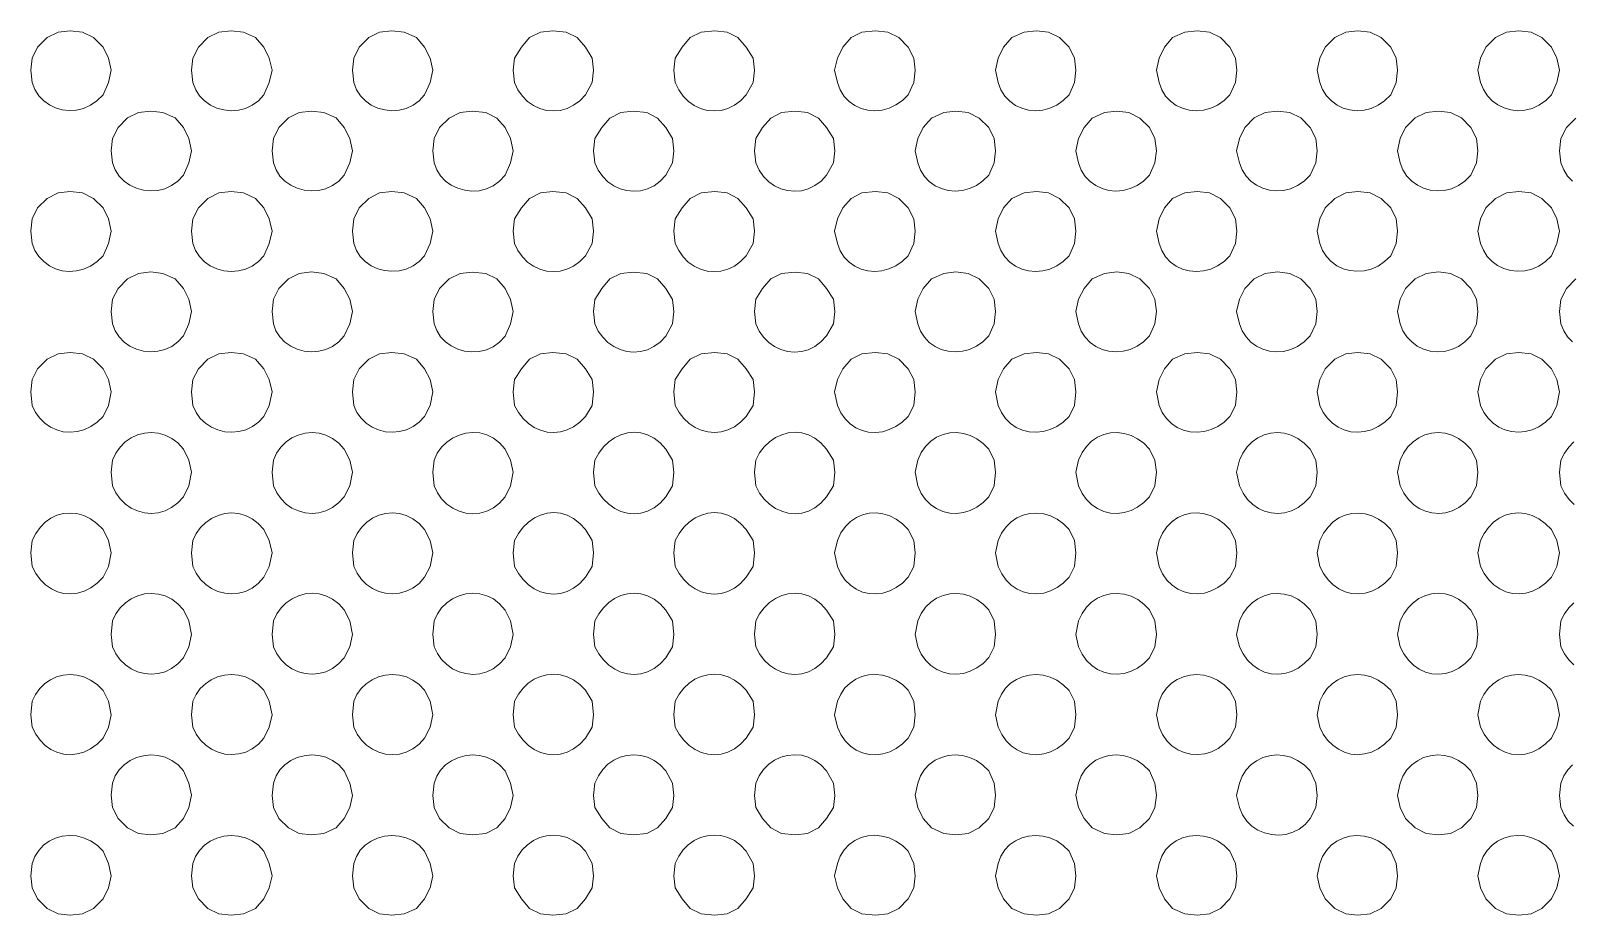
# Model space of a CAD drawing. Extents: x 0 to 248, y -13 to 228.
# Drawn here: x 44.47 to 73.58, y 57.91 to 74.62 of the extents above; entities that cross this region are included whole.
import ezdxf

# ---------------------------------------------------------------- set-up
doc = ezdxf.new("R2010")
doc.units = 0
doc.layers.add('GEOMETRY', color=7, linetype='Continuous')

msp = doc.modelspace()

# ---------------------------------------------------------------- linework, layer by layer
at = {"layer": 'GEOMETRY', "lineweight": 13}
for points in [[(45.986, 73.873), (45.934, 74.102), (45.832, 74.31), (45.651, 74.489), (45.445, 74.593), (45.213, 74.618), (44.981, 74.593), (44.775, 74.489), (44.595, 74.31), (44.492, 74.102), (44.466, 73.873), (44.492, 73.64), (44.545, 73.508), (44.619, 73.392), (44.71, 73.295), (44.817, 73.217), (44.934, 73.16), (45.061, 73.124), (45.193, 73.11), (45.328, 73.119), (45.462, 73.152), (45.593, 73.211), (45.717, 73.295), (45.832, 73.407), (45.934, 73.64), (45.986, 73.873)], [(49.025, 73.872), (48.972, 74.102), (48.87, 74.309), (48.715, 74.489), (48.484, 74.593), (48.252, 74.618), (48.019, 74.593), (47.814, 74.489), (47.633, 74.309), (47.531, 74.102), (47.504, 73.872), (47.531, 73.64), (47.582, 73.506), (47.656, 73.39), (47.751, 73.293), (47.861, 73.215), (47.985, 73.158), (48.116, 73.122), (48.253, 73.109), (48.39, 73.119), (48.524, 73.153), (48.651, 73.212), (48.768, 73.297), (48.87, 73.409), (48.972, 73.64), (49.025, 73.872)], [(52.063, 73.872), (52.011, 74.102), (51.909, 74.309), (51.754, 74.489), (51.522, 74.593), (51.291, 74.618), (51.058, 74.593), (50.852, 74.489), (50.672, 74.309), (50.57, 74.102), (50.543, 73.872), (50.57, 73.64), (50.621, 73.506), (50.695, 73.39), (50.79, 73.293), (50.901, 73.216), (51.024, 73.158), (51.156, 73.123), (51.292, 73.109), (51.429, 73.119), (51.563, 73.153), (51.691, 73.213), (51.807, 73.297), (51.909, 73.409), (52.011, 73.64), (52.063, 73.872)], [(55.101, 73.872), (55.076, 74.102), (54.948, 74.309), (54.792, 74.489), (54.586, 74.593), (54.33, 74.618), (54.097, 74.593), (53.891, 74.489), (53.738, 74.309), (53.609, 74.102), (53.582, 73.872), (53.609, 73.64), (53.674, 73.502), (53.757, 73.384), (53.856, 73.285), (53.966, 73.207), (54.086, 73.15), (54.212, 73.115), (54.342, 73.103), (54.473, 73.115), (54.602, 73.15), (54.726, 73.211), (54.842, 73.297), (54.948, 73.409), (55.076, 73.64), (55.101, 73.872)], [(58.141, 73.872), (58.116, 74.102), (57.987, 74.309), (57.831, 74.489), (57.625, 74.593), (57.393, 74.618), (57.136, 74.593), (56.93, 74.489), (56.776, 74.309), (56.647, 74.102), (56.621, 73.872), (56.647, 73.64), (56.713, 73.503), (56.796, 73.384), (56.894, 73.285), (57.005, 73.207), (57.125, 73.15), (57.251, 73.115), (57.382, 73.103), (57.513, 73.115), (57.642, 73.15), (57.766, 73.211), (57.882, 73.297), (57.987, 73.409), (58.116, 73.64), (58.141, 73.872)], [(61.179, 73.872), (61.155, 74.102), (61.05, 74.309), (60.87, 74.489), (60.664, 74.593), (60.432, 74.618), (60.175, 74.593), (59.969, 74.489), (59.815, 74.309), (59.711, 74.102), (59.659, 73.872), (59.711, 73.64), (59.766, 73.5), (59.841, 73.38), (59.934, 73.281), (60.041, 73.205), (60.16, 73.15), (60.288, 73.117), (60.42, 73.107), (60.554, 73.12), (60.688, 73.157), (60.817, 73.217), (60.939, 73.301), (61.05, 73.409), (61.155, 73.64), (61.179, 73.872)], [(64.218, 73.872), (64.193, 74.102), (64.089, 74.309), (63.908, 74.489), (63.703, 74.591), (63.471, 74.618), (63.239, 74.591), (63.007, 74.489), (62.853, 74.309), (62.75, 74.102), (62.699, 73.872), (62.75, 73.64), (62.802, 73.503), (62.875, 73.385), (62.967, 73.287), (63.074, 73.21), (63.194, 73.154), (63.322, 73.121), (63.456, 73.109), (63.591, 73.121), (63.726, 73.156), (63.856, 73.215), (63.978, 73.299), (64.089, 73.407), (64.193, 73.64), (64.218, 73.872)], [(67.258, 73.872), (67.233, 74.102), (67.129, 74.309), (66.949, 74.489), (66.743, 74.593), (66.511, 74.618), (66.279, 74.593), (66.047, 74.489), (65.893, 74.309), (65.79, 74.102), (65.739, 73.872), (65.79, 73.64), (65.841, 73.503), (65.914, 73.385), (66.006, 73.287), (66.114, 73.21), (66.233, 73.154), (66.362, 73.121), (66.495, 73.109), (66.631, 73.121), (66.766, 73.156), (66.896, 73.215), (67.018, 73.299), (67.129, 73.407), (67.233, 73.64), (67.258, 73.872)], [(70.297, 73.872), (70.272, 74.102), (70.168, 74.309), (69.987, 74.489), (69.782, 74.593), (69.55, 74.618), (69.318, 74.593), (69.112, 74.489), (68.932, 74.309), (68.829, 74.102), (68.777, 73.872), (68.829, 73.64), (68.882, 73.507), (68.956, 73.392), (69.048, 73.294), (69.155, 73.216), (69.273, 73.159), (69.399, 73.123), (69.532, 73.109), (69.666, 73.119), (69.8, 73.152), (69.93, 73.211), (70.054, 73.297), (70.168, 73.409), (70.272, 73.64), (70.297, 73.872)], [(73.361, 73.872), (73.308, 74.102), (73.206, 74.309), (73.026, 74.489), (72.821, 74.593), (72.589, 74.618), (72.357, 74.593), (72.151, 74.489), (71.969, 74.309), (71.868, 74.102), (71.816, 73.872), (71.868, 73.64), (71.921, 73.508), (71.995, 73.392), (72.086, 73.295), (72.193, 73.218), (72.311, 73.16), (72.438, 73.124), (72.57, 73.109), (72.705, 73.119), (72.839, 73.152), (72.969, 73.211), (73.092, 73.297), (73.206, 73.409), (73.308, 73.64), (73.361, 73.872)], [(47.505, 72.353), (47.454, 72.584), (47.351, 72.79), (47.196, 72.972), (46.964, 73.074), (46.734, 73.099), (46.501, 73.074), (46.295, 72.972), (46.115, 72.79), (46.012, 72.584), (45.986, 72.353), (46.012, 72.121), (46.062, 71.988), (46.136, 71.873), (46.23, 71.776), (46.34, 71.699), (46.462, 71.642), (46.593, 71.606), (46.729, 71.592), (46.865, 71.601), (47, 71.635), (47.128, 71.693), (47.246, 71.778), (47.351, 71.89), (47.454, 72.121), (47.505, 72.353)], [(50.544, 72.353), (50.493, 72.584), (50.39, 72.79), (50.235, 72.972), (50.003, 73.074), (49.773, 73.099), (49.539, 73.074), (49.334, 72.972), (49.153, 72.79), (49.051, 72.584), (49.025, 72.353), (49.051, 72.121), (49.101, 71.989), (49.174, 71.874), (49.268, 71.777), (49.378, 71.699), (49.5, 71.642), (49.631, 71.606), (49.767, 71.592), (49.904, 71.601), (50.038, 71.634), (50.167, 71.693), (50.285, 71.778), (50.39, 71.89), (50.493, 72.121), (50.544, 72.353)], [(53.583, 72.351), (53.531, 72.582), (53.429, 72.789), (53.274, 72.97), (53.068, 73.074), (52.81, 73.099), (52.578, 73.074), (52.372, 72.97), (52.192, 72.789), (52.089, 72.582), (52.063, 72.351), (52.089, 72.121), (52.137, 71.991), (52.209, 71.876), (52.302, 71.78), (52.412, 71.701), (52.535, 71.642), (52.667, 71.605), (52.804, 71.589), (52.942, 71.597), (53.077, 71.629), (53.206, 71.688), (53.325, 71.774), (53.429, 71.888), (53.531, 72.121), (53.583, 72.351)], [(56.622, 72.351), (56.596, 72.582), (56.468, 72.789), (56.313, 72.97), (56.107, 73.074), (55.849, 73.099), (55.618, 73.074), (55.412, 72.97), (55.257, 72.789), (55.128, 72.582), (55.101, 72.351), (55.128, 72.121), (55.192, 71.984), (55.275, 71.865), (55.372, 71.767), (55.483, 71.689), (55.603, 71.633), (55.729, 71.598), (55.86, 71.586), (55.991, 71.597), (56.12, 71.632), (56.245, 71.691), (56.362, 71.777), (56.468, 71.888), (56.596, 72.121), (56.622, 72.351)], [(59.66, 72.353), (59.635, 72.582), (59.506, 72.79), (59.351, 72.969), (59.144, 73.074), (58.913, 73.099), (58.656, 73.074), (58.451, 72.969), (58.295, 72.79), (58.167, 72.582), (58.141, 72.353), (58.167, 72.121), (58.231, 71.984), (58.314, 71.865), (58.412, 71.767), (58.523, 71.689), (58.643, 71.632), (58.77, 71.598), (58.9, 71.586), (59.032, 71.597), (59.161, 71.632), (59.285, 71.692), (59.401, 71.778), (59.506, 71.89), (59.635, 72.121), (59.66, 72.353)], [(62.7, 72.353), (62.674, 72.582), (62.571, 72.79), (62.39, 72.97), (62.183, 73.074), (61.952, 73.099), (61.721, 73.074), (61.489, 72.97), (61.334, 72.79), (61.231, 72.582), (61.179, 72.353), (61.231, 72.121), (61.282, 71.983), (61.356, 71.866), (61.448, 71.768), (61.556, 71.691), (61.676, 71.636), (61.805, 71.602), (61.938, 71.591), (62.074, 71.603), (62.209, 71.638), (62.339, 71.697), (62.461, 71.781), (62.571, 71.89), (62.674, 72.121), (62.7, 72.353)], [(65.739, 72.353), (65.712, 72.582), (65.61, 72.79), (65.429, 72.97), (65.222, 73.074), (64.992, 73.099), (64.76, 73.074), (64.528, 72.97), (64.373, 72.79), (64.269, 72.582), (64.218, 72.353), (64.269, 72.121), (64.321, 71.984), (64.394, 71.867), (64.486, 71.769), (64.594, 71.692), (64.713, 71.636), (64.841, 71.603), (64.974, 71.591), (65.11, 71.602), (65.244, 71.637), (65.375, 71.696), (65.498, 71.78), (65.61, 71.89), (65.712, 72.121), (65.739, 72.353)], [(68.777, 72.353), (68.751, 72.582), (68.648, 72.79), (68.467, 72.972), (68.261, 73.074), (68.03, 73.099), (67.798, 73.074), (67.591, 72.972), (67.412, 72.79), (67.308, 72.582), (67.257, 72.353), (67.308, 72.121), (67.361, 71.989), (67.435, 71.874), (67.527, 71.777), (67.633, 71.7), (67.75, 71.642), (67.877, 71.606), (68.009, 71.592), (68.143, 71.601), (68.277, 71.634), (68.408, 71.693), (68.533, 71.778), (68.648, 71.89), (68.751, 72.121), (68.777, 72.353)], [(71.816, 72.353), (71.79, 72.584), (71.686, 72.79), (71.506, 72.972), (71.3, 73.074), (71.069, 73.099), (70.837, 73.074), (70.63, 72.972), (70.451, 72.79), (70.347, 72.584), (70.296, 72.353), (70.347, 72.121), (70.4, 71.989), (70.474, 71.874), (70.566, 71.777), (70.672, 71.7), (70.789, 71.642), (70.916, 71.606), (71.048, 71.592), (71.182, 71.601), (71.316, 71.634), (71.447, 71.693), (71.571, 71.778), (71.686, 71.89), (71.79, 72.121), (71.816, 72.353)], [(45.986, 70.833), (45.934, 71.063), (45.832, 71.27), (45.651, 71.45), (45.445, 71.554), (45.213, 71.58), (44.981, 71.554), (44.775, 71.45), (44.595, 71.27), (44.492, 71.063), (44.466, 70.833), (44.492, 70.601), (44.545, 70.469), (44.619, 70.353), (44.71, 70.256), (44.817, 70.178), (44.935, 70.121), (45.061, 70.085), (45.194, 70.071), (45.329, 70.08), (45.463, 70.113), (45.594, 70.172), (45.718, 70.256), (45.832, 70.368), (45.934, 70.601), (45.986, 70.833)], [(49.025, 70.833), (48.972, 71.065), (48.87, 71.27), (48.715, 71.45), (48.484, 71.554), (48.252, 71.579), (48.019, 71.554), (47.814, 71.45), (47.633, 71.27), (47.531, 71.065), (47.504, 70.833), (47.531, 70.601), (47.581, 70.468), (47.654, 70.352), (47.749, 70.255), (47.859, 70.178), (47.983, 70.121), (48.115, 70.085), (48.252, 70.072), (48.389, 70.081), (48.524, 70.115), (48.651, 70.173), (48.768, 70.257), (48.87, 70.368), (48.972, 70.601), (49.025, 70.833)], [(52.063, 70.833), (52.011, 71.065), (51.909, 71.27), (51.754, 71.45), (51.522, 71.554), (51.291, 71.579), (51.058, 71.554), (50.852, 71.45), (50.672, 71.27), (50.57, 71.065), (50.543, 70.833), (50.57, 70.601), (50.619, 70.468), (50.693, 70.352), (50.787, 70.256), (50.898, 70.178), (51.022, 70.122), (51.154, 70.086), (51.291, 70.073), (51.429, 70.082), (51.563, 70.116), (51.691, 70.174), (51.808, 70.258), (51.909, 70.368), (52.011, 70.601), (52.063, 70.833)], [(55.101, 70.833), (55.076, 71.065), (54.948, 71.27), (54.792, 71.45), (54.586, 71.554), (54.33, 71.579), (54.097, 71.554), (53.891, 71.45), (53.738, 71.27), (53.609, 71.065), (53.582, 70.833), (53.609, 70.601), (53.674, 70.464), (53.756, 70.346), (53.854, 70.248), (53.964, 70.17), (54.084, 70.114), (54.21, 70.079), (54.34, 70.067), (54.471, 70.078), (54.6, 70.113), (54.724, 70.172), (54.841, 70.257), (54.948, 70.368), (55.076, 70.601), (55.101, 70.833)], [(58.141, 70.833), (58.116, 71.065), (57.987, 71.27), (57.831, 71.45), (57.625, 71.554), (57.393, 71.579), (57.136, 71.554), (56.93, 71.45), (56.776, 71.27), (56.647, 71.065), (56.621, 70.833), (56.647, 70.601), (56.712, 70.465), (56.794, 70.347), (56.892, 70.249), (57.002, 70.171), (57.122, 70.114), (57.248, 70.079), (57.378, 70.067), (57.51, 70.078), (57.639, 70.113), (57.764, 70.172), (57.881, 70.257), (57.987, 70.368), (58.116, 70.601), (58.141, 70.833)], [(61.179, 70.833), (61.155, 71.065), (61.05, 71.27), (60.87, 71.45), (60.664, 71.554), (60.432, 71.579), (60.175, 71.554), (59.969, 71.45), (59.815, 71.27), (59.711, 71.065), (59.659, 70.833), (59.711, 70.601), (59.765, 70.462), (59.84, 70.343), (59.932, 70.245), (60.039, 70.168), (60.157, 70.113), (60.284, 70.08), (60.416, 70.07), (60.551, 70.082), (60.685, 70.118), (60.814, 70.177), (60.937, 70.261), (61.05, 70.368), (61.155, 70.601), (61.179, 70.833)], [(64.218, 70.833), (64.193, 71.063), (64.089, 71.27), (63.908, 71.45), (63.703, 71.554), (63.471, 71.579), (63.239, 71.554), (63.007, 71.45), (62.853, 71.27), (62.75, 71.063), (62.699, 70.833), (62.75, 70.601), (62.802, 70.464), (62.875, 70.346), (62.967, 70.248), (63.074, 70.171), (63.194, 70.115), (63.322, 70.082), (63.456, 70.07), (63.591, 70.082), (63.726, 70.117), (63.856, 70.176), (63.978, 70.26), (64.089, 70.368), (64.193, 70.601), (64.218, 70.833)], [(67.258, 70.833), (67.233, 71.065), (67.129, 71.27), (66.949, 71.45), (66.743, 71.554), (66.511, 71.579), (66.279, 71.554), (66.047, 71.45), (65.893, 71.27), (65.79, 71.065), (65.739, 70.833), (65.79, 70.601), (65.841, 70.464), (65.914, 70.346), (66.006, 70.248), (66.114, 70.171), (66.233, 70.115), (66.362, 70.082), (66.495, 70.07), (66.631, 70.082), (66.766, 70.117), (66.896, 70.176), (67.018, 70.26), (67.129, 70.368), (67.233, 70.601), (67.258, 70.833)], [(70.297, 70.833), (70.272, 71.065), (70.168, 71.27), (69.987, 71.45), (69.782, 71.554), (69.55, 71.579), (69.318, 71.554), (69.112, 71.45), (68.932, 71.27), (68.829, 71.065), (68.777, 70.833), (68.829, 70.601), (68.881, 70.469), (68.954, 70.354), (69.046, 70.257), (69.152, 70.18), (69.271, 70.123), (69.398, 70.087), (69.53, 70.073), (69.665, 70.082), (69.8, 70.115), (69.93, 70.173), (70.054, 70.257), (70.168, 70.368), (70.272, 70.601), (70.297, 70.833)], [(73.361, 70.833), (73.308, 71.065), (73.206, 71.27), (73.026, 71.45), (72.821, 71.554), (72.589, 71.579), (72.357, 71.554), (72.151, 71.45), (71.969, 71.27), (71.868, 71.065), (71.816, 70.833), (71.868, 70.601), (71.92, 70.47), (71.993, 70.356), (72.084, 70.26), (72.19, 70.182), (72.308, 70.125), (72.434, 70.088), (72.567, 70.073), (72.702, 70.082), (72.836, 70.115), (72.967, 70.173), (73.091, 70.257), (73.206, 70.368), (73.308, 70.601), (73.361, 70.833)], [(47.505, 69.314), (47.454, 69.546), (47.351, 69.751), (47.196, 69.931), (46.964, 70.035), (46.734, 70.062), (46.501, 70.035), (46.295, 69.931), (46.115, 69.751), (46.012, 69.546), (45.986, 69.314), (46.012, 69.083), (46.062, 68.949), (46.136, 68.834), (46.23, 68.737), (46.34, 68.659), (46.463, 68.602), (46.594, 68.566), (46.731, 68.552), (46.868, 68.562), (47.002, 68.595), (47.13, 68.654), (47.247, 68.739), (47.351, 68.851), (47.454, 69.083), (47.505, 69.314)], [(50.544, 69.314), (50.493, 69.545), (50.39, 69.751), (50.235, 69.931), (50.003, 70.035), (49.773, 70.062), (49.539, 70.035), (49.334, 69.931), (49.153, 69.751), (49.051, 69.545), (49.025, 69.314), (49.051, 69.083), (49.1, 68.949), (49.173, 68.834), (49.268, 68.737), (49.378, 68.659), (49.501, 68.602), (49.633, 68.567), (49.77, 68.553), (49.908, 68.563), (50.043, 68.596), (50.17, 68.655), (50.287, 68.739), (50.39, 68.851), (50.493, 69.083), (50.544, 69.314)], [(53.583, 69.314), (53.531, 69.543), (53.429, 69.751), (53.274, 69.931), (53.068, 70.035), (52.81, 70.06), (52.578, 70.035), (52.372, 69.931), (52.192, 69.751), (52.089, 69.543), (52.063, 69.314), (52.089, 69.082), (52.137, 68.952), (52.209, 68.838), (52.302, 68.741), (52.412, 68.662), (52.535, 68.604), (52.666, 68.566), (52.803, 68.55), (52.941, 68.558), (53.077, 68.59), (53.206, 68.649), (53.324, 68.735), (53.429, 68.849), (53.531, 69.082), (53.583, 69.314)], [(56.622, 69.314), (56.596, 69.543), (56.468, 69.751), (56.313, 69.931), (56.107, 70.035), (55.849, 70.06), (55.618, 70.035), (55.412, 69.931), (55.257, 69.751), (55.128, 69.543), (55.101, 69.314), (55.128, 69.082), (55.192, 68.944), (55.275, 68.826), (55.373, 68.728), (55.483, 68.65), (55.602, 68.593), (55.729, 68.558), (55.859, 68.546), (55.99, 68.557), (56.119, 68.592), (56.244, 68.652), (56.361, 68.737), (56.468, 68.849), (56.596, 69.082), (56.622, 69.314)], [(59.66, 69.314), (59.635, 69.545), (59.506, 69.751), (59.351, 69.931), (59.144, 70.035), (58.913, 70.06), (58.656, 70.035), (58.451, 69.931), (58.295, 69.751), (58.167, 69.545), (58.141, 69.314), (58.167, 69.082), (58.231, 68.944), (58.314, 68.826), (58.412, 68.728), (58.523, 68.65), (58.643, 68.593), (58.77, 68.558), (58.9, 68.546), (59.031, 68.557), (59.16, 68.592), (59.284, 68.652), (59.4, 68.738), (59.506, 68.851), (59.635, 69.082), (59.66, 69.314)], [(62.7, 69.314), (62.674, 69.546), (62.571, 69.751), (62.39, 69.931), (62.183, 70.035), (61.952, 70.062), (61.721, 70.035), (61.489, 69.931), (61.334, 69.751), (61.231, 69.546), (61.179, 69.314), (61.231, 69.082), (61.282, 68.944), (61.356, 68.827), (61.448, 68.729), (61.556, 68.652), (61.675, 68.596), (61.804, 68.563), (61.938, 68.551), (62.073, 68.563), (62.208, 68.598), (62.338, 68.658), (62.46, 68.741), (62.571, 68.851), (62.674, 69.082), (62.7, 69.314)], [(65.739, 69.314), (65.712, 69.546), (65.61, 69.751), (65.429, 69.931), (65.222, 70.035), (64.992, 70.062), (64.76, 70.035), (64.528, 69.931), (64.373, 69.751), (64.269, 69.546), (64.218, 69.314), (64.269, 69.082), (64.321, 68.944), (64.394, 68.827), (64.487, 68.729), (64.594, 68.652), (64.714, 68.596), (64.843, 68.563), (64.977, 68.551), (65.112, 68.563), (65.247, 68.598), (65.377, 68.658), (65.499, 68.741), (65.61, 68.851), (65.712, 69.082), (65.739, 69.314)], [(68.777, 69.314), (68.751, 69.545), (68.648, 69.751), (68.467, 69.931), (68.261, 70.035), (68.03, 70.062), (67.798, 70.035), (67.591, 69.931), (67.412, 69.751), (67.308, 69.545), (67.257, 69.314), (67.308, 69.082), (67.361, 68.949), (67.435, 68.834), (67.527, 68.737), (67.633, 68.66), (67.751, 68.602), (67.878, 68.566), (68.01, 68.552), (68.145, 68.561), (68.279, 68.595), (68.41, 68.653), (68.534, 68.738), (68.648, 68.851), (68.751, 69.082), (68.777, 69.314)], [(71.816, 69.314), (71.79, 69.545), (71.686, 69.751), (71.506, 69.931), (71.3, 70.035), (71.069, 70.062), (70.837, 70.035), (70.63, 69.931), (70.451, 69.751), (70.347, 69.545), (70.296, 69.314), (70.347, 69.083), (70.4, 68.95), (70.473, 68.835), (70.565, 68.738), (70.671, 68.66), (70.789, 68.603), (70.916, 68.566), (71.049, 68.552), (71.183, 68.561), (71.318, 68.595), (71.448, 68.653), (71.572, 68.738), (71.686, 68.851), (71.79, 69.083), (71.816, 69.314)], [(45.986, 67.794), (45.934, 68.026), (45.832, 68.231), (45.651, 68.411), (45.445, 68.515), (45.213, 68.54), (44.981, 68.515), (44.775, 68.411), (44.595, 68.231), (44.492, 68.026), (44.466, 67.794), (44.492, 67.536), (44.554, 67.407), (44.634, 67.296), (44.729, 67.203), (44.837, 67.129), (44.955, 67.075), (45.079, 67.043), (45.209, 67.032), (45.34, 67.044), (45.471, 67.079), (45.598, 67.138), (45.719, 67.222), (45.832, 67.332), (45.934, 67.536), (45.986, 67.794)], [(49.025, 67.794), (48.972, 68.026), (48.87, 68.231), (48.715, 68.411), (48.484, 68.515), (48.252, 68.539), (48.019, 68.515), (47.814, 68.411), (47.633, 68.231), (47.531, 68.026), (47.504, 67.794), (47.531, 67.536), (47.59, 67.407), (47.67, 67.295), (47.768, 67.202), (47.88, 67.129), (48.002, 67.075), (48.132, 67.043), (48.266, 67.032), (48.4, 67.044), (48.531, 67.079), (48.655, 67.138), (48.769, 67.223), (48.87, 67.332), (48.972, 67.536), (49.025, 67.794)], [(52.063, 67.794), (52.011, 68.026), (51.909, 68.231), (51.754, 68.413), (51.522, 68.515), (51.291, 68.539), (51.058, 68.515), (50.852, 68.413), (50.672, 68.231), (50.57, 68.026), (50.543, 67.794), (50.57, 67.536), (50.63, 67.407), (50.71, 67.296), (50.807, 67.203), (50.918, 67.13), (51.04, 67.076), (51.169, 67.043), (51.302, 67.032), (51.435, 67.044), (51.566, 67.079), (51.691, 67.138), (51.806, 67.222), (51.909, 67.332), (52.011, 67.536), (52.063, 67.794)], [(55.101, 67.794), (55.076, 68.026), (54.948, 68.231), (54.792, 68.413), (54.586, 68.515), (54.33, 68.539), (54.097, 68.515), (53.891, 68.413), (53.738, 68.231), (53.609, 68.026), (53.582, 67.794), (53.609, 67.536), (53.683, 67.404), (53.771, 67.291), (53.871, 67.197), (53.981, 67.122), (54.1, 67.069), (54.223, 67.036), (54.35, 67.026), (54.477, 67.039), (54.603, 67.075), (54.725, 67.135), (54.841, 67.221), (54.948, 67.332), (55.076, 67.536), (55.101, 67.794)], [(58.141, 67.794), (58.116, 68.026), (57.987, 68.231), (57.831, 68.413), (57.625, 68.515), (57.393, 68.539), (57.136, 68.515), (56.93, 68.413), (56.776, 68.231), (56.647, 68.026), (56.621, 67.794), (56.647, 67.536), (56.721, 67.404), (56.809, 67.291), (56.91, 67.197), (57.021, 67.123), (57.139, 67.069), (57.263, 67.037), (57.39, 67.026), (57.517, 67.039), (57.643, 67.075), (57.765, 67.136), (57.88, 67.221), (57.987, 67.332), (58.116, 67.536), (58.141, 67.794)], [(61.179, 67.794), (61.155, 68.026), (61.05, 68.231), (60.87, 68.413), (60.664, 68.515), (60.432, 68.542), (60.175, 68.515), (59.969, 68.413), (59.815, 68.231), (59.711, 68.026), (59.659, 67.794), (59.711, 67.536), (59.775, 67.4), (59.855, 67.285), (59.951, 67.191), (60.059, 67.118), (60.176, 67.066), (60.301, 67.036), (60.43, 67.029), (60.561, 67.043), (60.691, 67.081), (60.818, 67.141), (60.938, 67.225), (61.05, 67.332), (61.155, 67.536), (61.179, 67.794)], [(64.218, 67.794), (64.193, 68.026), (64.089, 68.231), (63.908, 68.411), (63.703, 68.515), (63.471, 68.539), (63.239, 68.515), (63.007, 68.411), (62.853, 68.231), (62.75, 68.026), (62.699, 67.794), (62.75, 67.536), (62.81, 67.404), (62.888, 67.29), (62.983, 67.197), (63.092, 67.124), (63.211, 67.072), (63.337, 67.041), (63.468, 67.032), (63.601, 67.045), (63.732, 67.081), (63.86, 67.14), (63.98, 67.223), (64.089, 67.329), (64.193, 67.536), (64.218, 67.794)], [(67.258, 67.794), (67.233, 68.026), (67.129, 68.231), (66.949, 68.411), (66.743, 68.515), (66.511, 68.539), (66.279, 68.515), (66.047, 68.411), (65.893, 68.231), (65.79, 68.026), (65.739, 67.794), (65.79, 67.536), (65.849, 67.403), (65.929, 67.29), (66.024, 67.196), (66.133, 67.123), (66.252, 67.071), (66.379, 67.041), (66.51, 67.032), (66.642, 67.046), (66.774, 67.082), (66.9, 67.142), (67.02, 67.225), (67.129, 67.332), (67.233, 67.536), (67.258, 67.794)], [(70.297, 67.794), (70.272, 68.026), (70.168, 68.231), (69.987, 68.413), (69.782, 68.515), (69.55, 68.539), (69.318, 68.515), (69.112, 68.413), (68.932, 68.231), (68.829, 68.026), (68.777, 67.794), (68.829, 67.536), (68.891, 67.407), (68.971, 67.296), (69.066, 67.203), (69.174, 67.129), (69.291, 67.076), (69.416, 67.043), (69.545, 67.032), (69.676, 67.044), (69.807, 67.079), (69.934, 67.138), (70.055, 67.222), (70.168, 67.332), (70.272, 67.536), (70.297, 67.794)], [(73.361, 67.794), (73.308, 68.026), (73.206, 68.231), (73.026, 68.413), (72.821, 68.515), (72.589, 68.539), (72.357, 68.515), (72.151, 68.413), (71.969, 68.231), (71.868, 68.026), (71.816, 67.794), (71.868, 67.536), (71.93, 67.408), (72.01, 67.297), (72.104, 67.205), (72.212, 67.131), (72.328, 67.077), (72.453, 67.044), (72.581, 67.032), (72.712, 67.044), (72.843, 67.078), (72.97, 67.137), (73.092, 67.222), (73.206, 67.332), (73.308, 67.536), (73.361, 67.794)], [(47.505, 66.275), (47.454, 66.507), (47.351, 66.714), (47.246, 66.829), (47.131, 66.917), (47.006, 66.978), (46.876, 67.014), (46.743, 67.026), (46.612, 67.015), (46.484, 66.981), (46.363, 66.925), (46.252, 66.849), (46.155, 66.753), (46.073, 66.639), (46.012, 66.507), (45.986, 66.275), (46.012, 66.017), (46.075, 65.885), (46.157, 65.771), (46.254, 65.675), (46.365, 65.599), (46.485, 65.544), (46.612, 65.51), (46.742, 65.498), (46.874, 65.51), (47.004, 65.546), (47.128, 65.608), (47.245, 65.696), (47.351, 65.812), (47.454, 66.017), (47.505, 66.275)], [(50.544, 66.275), (50.493, 66.507), (50.39, 66.713), (50.285, 66.828), (50.169, 66.916), (50.045, 66.978), (49.914, 67.014), (49.782, 67.026), (49.65, 67.014), (49.522, 66.98), (49.401, 66.925), (49.29, 66.849), (49.193, 66.753), (49.112, 66.639), (49.051, 66.507), (49.025, 66.275), (49.051, 66.017), (49.113, 65.885), (49.195, 65.771), (49.292, 65.676), (49.402, 65.6), (49.523, 65.544), (49.65, 65.51), (49.781, 65.498), (49.912, 65.51), (50.042, 65.546), (50.167, 65.607), (50.284, 65.696), (50.39, 65.812), (50.493, 66.017), (50.544, 66.275)], [(53.583, 66.275), (53.531, 66.504), (53.429, 66.712), (53.324, 66.831), (53.208, 66.92), (53.083, 66.982), (52.952, 67.018), (52.819, 67.028), (52.687, 67.015), (52.559, 66.979), (52.438, 66.921), (52.327, 66.844), (52.23, 66.748), (52.149, 66.634), (52.089, 66.504), (52.063, 66.275), (52.089, 66.017), (52.15, 65.886), (52.231, 65.773), (52.329, 65.676), (52.44, 65.599), (52.561, 65.542), (52.689, 65.506), (52.821, 65.493), (52.954, 65.504), (53.084, 65.54), (53.208, 65.602), (53.324, 65.692), (53.429, 65.812), (53.531, 66.017), (53.583, 66.275)], [(56.622, 66.275), (56.596, 66.504), (56.468, 66.712), (56.361, 66.829), (56.246, 66.919), (56.124, 66.982), (55.998, 67.019), (55.87, 67.031), (55.743, 67.019), (55.619, 66.985), (55.501, 66.929), (55.39, 66.851), (55.289, 66.754), (55.201, 66.638), (55.128, 66.504), (55.101, 66.275), (55.128, 66.017), (55.202, 65.883), (55.29, 65.767), (55.391, 65.67), (55.502, 65.593), (55.62, 65.537), (55.744, 65.503), (55.87, 65.491), (55.998, 65.504), (56.123, 65.541), (56.245, 65.604), (56.361, 65.694), (56.468, 65.812), (56.596, 66.017), (56.622, 66.275)], [(59.66, 66.275), (59.635, 66.506), (59.506, 66.712), (59.4, 66.829), (59.285, 66.918), (59.163, 66.981), (59.038, 67.019), (58.91, 67.031), (58.783, 67.02), (58.659, 66.986), (58.54, 66.93), (58.429, 66.853), (58.329, 66.756), (58.24, 66.64), (58.167, 66.506), (58.141, 66.275), (58.167, 66.017), (58.24, 65.883), (58.328, 65.767), (58.428, 65.671), (58.539, 65.594), (58.658, 65.538), (58.783, 65.504), (58.91, 65.493), (59.038, 65.505), (59.164, 65.543), (59.285, 65.605), (59.4, 65.695), (59.506, 65.812), (59.635, 66.017), (59.66, 66.275)], [(62.7, 66.275), (62.674, 66.507), (62.571, 66.712), (62.464, 66.822), (62.347, 66.908), (62.222, 66.971), (62.093, 67.01), (61.962, 67.025), (61.833, 67.018), (61.707, 66.988), (61.587, 66.936), (61.477, 66.861), (61.379, 66.765), (61.296, 66.647), (61.231, 66.507), (61.179, 66.275), (61.231, 66.017), (61.296, 65.877), (61.378, 65.759), (61.476, 65.662), (61.587, 65.588), (61.706, 65.535), (61.833, 65.505), (61.963, 65.498), (62.094, 65.514), (62.223, 65.553), (62.348, 65.616), (62.464, 65.702), (62.571, 65.812), (62.674, 66.017), (62.7, 66.275)], [(65.739, 66.275), (65.712, 66.507), (65.61, 66.714), (65.502, 66.823), (65.385, 66.909), (65.26, 66.971), (65.131, 67.01), (65, 67.025), (64.87, 67.018), (64.745, 66.988), (64.625, 66.936), (64.515, 66.862), (64.417, 66.765), (64.334, 66.647), (64.269, 66.507), (64.218, 66.275), (64.269, 66.017), (64.335, 65.877), (64.419, 65.759), (64.517, 65.662), (64.627, 65.588), (64.746, 65.535), (64.871, 65.505), (65, 65.498), (65.131, 65.514), (65.26, 65.553), (65.384, 65.616), (65.502, 65.702), (65.61, 65.812), (65.712, 66.017), (65.739, 66.275)], [(68.777, 66.275), (68.751, 66.507), (68.648, 66.714), (68.534, 66.828), (68.412, 66.916), (68.285, 66.978), (68.156, 67.014), (68.026, 67.026), (67.898, 67.014), (67.775, 66.981), (67.658, 66.925), (67.551, 66.849), (67.455, 66.754), (67.373, 66.639), (67.308, 66.507), (67.257, 66.275), (67.308, 66.017), (67.378, 65.88), (67.463, 65.764), (67.561, 65.668), (67.67, 65.592), (67.786, 65.539), (67.909, 65.507), (68.036, 65.498), (68.164, 65.512), (68.292, 65.55), (68.417, 65.612), (68.536, 65.699), (68.648, 65.812), (68.751, 66.017), (68.777, 66.275)], [(71.816, 66.275), (71.79, 66.507), (71.686, 66.713), (71.572, 66.828), (71.451, 66.915), (71.324, 66.977), (71.195, 67.014), (71.065, 67.026), (70.937, 67.014), (70.814, 66.981), (70.697, 66.925), (70.59, 66.849), (70.494, 66.754), (70.413, 66.639), (70.347, 66.507), (70.296, 66.275), (70.347, 66.017), (70.417, 65.88), (70.502, 65.764), (70.6, 65.668), (70.709, 65.592), (70.825, 65.539), (70.948, 65.507), (71.075, 65.498), (71.203, 65.512), (71.331, 65.55), (71.455, 65.612), (71.574, 65.699), (71.686, 65.812), (71.79, 66.017), (71.816, 66.275)], [(45.986, 64.755), (45.934, 64.987), (45.832, 65.192), (45.716, 65.307), (45.594, 65.395), (45.467, 65.457), (45.338, 65.494), (45.209, 65.506), (45.082, 65.495), (44.96, 65.462), (44.844, 65.406), (44.737, 65.33), (44.642, 65.235), (44.559, 65.12), (44.492, 64.987), (44.466, 64.755), (44.492, 64.498), (44.562, 64.361), (44.647, 64.244), (44.745, 64.147), (44.854, 64.072), (44.971, 64.018), (45.093, 63.986), (45.22, 63.978), (45.348, 63.992), (45.476, 64.03), (45.6, 64.092), (45.72, 64.18), (45.832, 64.292), (45.934, 64.498), (45.986, 64.755)], [(49.025, 64.755), (48.972, 64.987), (48.87, 65.192), (48.764, 65.308), (48.647, 65.397), (48.523, 65.459), (48.393, 65.495), (48.262, 65.507), (48.131, 65.495), (48.004, 65.461), (47.884, 65.405), (47.774, 65.329), (47.676, 65.233), (47.594, 65.119), (47.531, 64.987), (47.504, 64.755), (47.531, 64.497), (47.594, 64.366), (47.676, 64.252), (47.773, 64.156), (47.883, 64.08), (48.003, 64.024), (48.13, 63.989), (48.261, 63.977), (48.393, 63.989), (48.522, 64.025), (48.647, 64.087), (48.764, 64.176), (48.87, 64.292), (48.972, 64.497), (49.025, 64.755)], [(52.063, 64.755), (52.011, 64.987), (51.909, 65.192), (51.803, 65.309), (51.686, 65.398), (51.562, 65.46), (51.432, 65.497), (51.301, 65.509), (51.17, 65.497), (51.044, 65.462), (50.924, 65.406), (50.814, 65.33), (50.716, 65.234), (50.634, 65.119), (50.57, 64.987), (50.543, 64.755), (50.57, 64.497), (50.633, 64.366), (50.715, 64.252), (50.812, 64.156), (50.922, 64.08), (51.042, 64.024), (51.169, 63.99), (51.3, 63.978), (51.432, 63.989), (51.562, 64.026), (51.686, 64.088), (51.803, 64.176), (51.909, 64.292), (52.011, 64.497), (52.063, 64.755)], [(55.101, 64.755), (55.076, 64.987), (54.948, 65.192), (54.841, 65.31), (54.725, 65.401), (54.603, 65.464), (54.477, 65.501), (54.35, 65.514), (54.224, 65.502), (54.101, 65.468), (53.983, 65.412), (53.872, 65.335), (53.772, 65.237), (53.683, 65.121), (53.609, 64.987), (53.582, 64.755), (53.609, 64.497), (53.683, 64.363), (53.772, 64.248), (53.872, 64.151), (53.982, 64.074), (54.1, 64.018), (54.224, 63.984), (54.35, 63.972), (54.477, 63.985), (54.603, 64.022), (54.725, 64.085), (54.841, 64.175), (54.948, 64.292), (55.076, 64.497), (55.101, 64.755)], [(58.141, 64.755), (58.116, 64.987), (57.987, 65.192), (57.88, 65.31), (57.764, 65.4), (57.642, 65.463), (57.517, 65.501), (57.39, 65.513), (57.263, 65.502), (57.14, 65.468), (57.022, 65.412), (56.911, 65.335), (56.81, 65.238), (56.722, 65.121), (56.647, 64.987), (56.621, 64.755), (56.647, 64.497), (56.721, 64.363), (56.81, 64.247), (56.911, 64.15), (57.021, 64.074), (57.139, 64.018), (57.263, 63.984), (57.389, 63.972), (57.516, 63.985), (57.642, 64.022), (57.764, 64.085), (57.88, 64.175), (57.987, 64.292), (58.116, 64.497), (58.141, 64.755)], [(61.179, 64.755), (61.155, 64.987), (61.05, 65.192), (60.942, 65.303), (60.824, 65.39), (60.699, 65.453), (60.571, 65.493), (60.441, 65.51), (60.312, 65.503), (60.187, 65.474), (60.069, 65.422), (59.96, 65.347), (59.862, 65.249), (59.778, 65.129), (59.711, 64.987), (59.659, 64.755), (59.711, 64.498), (59.777, 64.356), (59.86, 64.237), (59.957, 64.14), (60.067, 64.065), (60.185, 64.013), (60.311, 63.984), (60.44, 63.977), (60.571, 63.994), (60.7, 64.033), (60.824, 64.096), (60.942, 64.182), (61.05, 64.292), (61.155, 64.498), (61.179, 64.755)], [(67.258, 64.755), (67.233, 64.987), (67.129, 65.192), (67.02, 65.303), (66.902, 65.389), (66.778, 65.452), (66.649, 65.491), (66.519, 65.507), (66.39, 65.5), (66.265, 65.47), (66.147, 65.418), (66.037, 65.343), (65.939, 65.246), (65.856, 65.127), (65.79, 64.987), (65.739, 64.755), (65.79, 64.497), (65.855, 64.357), (65.939, 64.239), (66.036, 64.142), (66.146, 64.067), (66.264, 64.015), (66.39, 63.985), (66.519, 63.978), (66.649, 63.994), (66.778, 64.033), (66.902, 64.096), (67.02, 64.182), (67.129, 64.292), (67.233, 64.497), (67.258, 64.755)], [(70.297, 64.755), (70.272, 64.987), (70.168, 65.192), (70.056, 65.305), (69.936, 65.392), (69.812, 65.454), (69.685, 65.492), (69.557, 65.506), (69.431, 65.498), (69.308, 65.466), (69.191, 65.412), (69.083, 65.337), (68.985, 65.241), (68.899, 65.124), (68.829, 64.987), (68.777, 64.755), (68.829, 64.497), (68.899, 64.36), (68.984, 64.243), (69.082, 64.147), (69.19, 64.071), (69.307, 64.018), (69.43, 63.986), (69.556, 63.977), (69.684, 63.992), (69.812, 64.03), (69.936, 64.092), (70.056, 64.18), (70.168, 64.292), (70.272, 64.497), (70.297, 64.755)], [(73.361, 64.755), (73.308, 64.987), (73.206, 65.192), (73.09, 65.308), (72.967, 65.397), (72.84, 65.46), (72.711, 65.496), (72.583, 65.508), (72.456, 65.497), (72.334, 65.463), (72.219, 65.407), (72.112, 65.33), (72.017, 65.234), (71.935, 65.12), (71.868, 64.987), (71.816, 64.755), (71.868, 64.497), (71.937, 64.36), (72.022, 64.244), (72.12, 64.147), (72.228, 64.072), (72.345, 64.018), (72.468, 63.986), (72.595, 63.977), (72.724, 63.991), (72.851, 64.03), (72.976, 64.092), (73.095, 64.179), (73.206, 64.292), (73.308, 64.497), (73.361, 64.755)], [(64.218, 64.755), (64.193, 64.985), (64.089, 65.192), (63.982, 65.302), (63.865, 65.388), (63.74, 65.45), (63.611, 65.489), (63.48, 65.505), (63.35, 65.498), (63.224, 65.468), (63.105, 65.416), (62.995, 65.341), (62.898, 65.244), (62.815, 65.126), (62.75, 64.985), (62.699, 64.755), (62.75, 64.497), (62.817, 64.357), (62.9, 64.238), (62.997, 64.141), (63.107, 64.067), (63.225, 64.015), (63.351, 63.985), (63.479, 63.978), (63.61, 63.994), (63.738, 64.033), (63.863, 64.096), (63.981, 64.182), (64.089, 64.292), (64.193, 64.497), (64.218, 64.755)], [(47.505, 63.209), (47.454, 63.468), (47.351, 63.673), (47.247, 63.788), (47.132, 63.876), (47.008, 63.938), (46.878, 63.975), (46.746, 63.987), (46.614, 63.976), (46.486, 63.942), (46.365, 63.887), (46.254, 63.811), (46.156, 63.715), (46.074, 63.601), (46.012, 63.468), (45.986, 63.209), (46.012, 62.978), (46.075, 62.846), (46.157, 62.732), (46.254, 62.636), (46.365, 62.56), (46.485, 62.505), (46.612, 62.471), (46.742, 62.459), (46.874, 62.471), (47.004, 62.507), (47.128, 62.569), (47.245, 62.657), (47.351, 62.772), (47.454, 62.978), (47.505, 63.209)], [(50.544, 63.209), (50.493, 63.468), (50.39, 63.673), (50.286, 63.789), (50.17, 63.878), (50.045, 63.94), (49.916, 63.976), (49.783, 63.988), (49.652, 63.976), (49.524, 63.942), (49.403, 63.887), (49.292, 63.81), (49.195, 63.715), (49.113, 63.6), (49.051, 63.468), (49.025, 63.209), (49.051, 62.978), (49.113, 62.847), (49.195, 62.732), (49.292, 62.637), (49.402, 62.56), (49.523, 62.505), (49.65, 62.47), (49.781, 62.458), (49.912, 62.47), (50.042, 62.506), (50.167, 62.568), (50.284, 62.656), (50.39, 62.772), (50.493, 62.978), (50.544, 63.209)], [(53.583, 63.209), (53.531, 63.468), (53.429, 63.672), (53.324, 63.791), (53.208, 63.881), (53.084, 63.943), (52.953, 63.979), (52.821, 63.989), (52.689, 63.976), (52.56, 63.941), (52.439, 63.884), (52.329, 63.807), (52.231, 63.711), (52.15, 63.598), (52.089, 63.468), (52.063, 63.209), (52.089, 62.978), (52.15, 62.849), (52.231, 62.736), (52.329, 62.64), (52.439, 62.563), (52.56, 62.506), (52.688, 62.47), (52.82, 62.456), (52.952, 62.467), (53.082, 62.502), (53.207, 62.564), (53.324, 62.654), (53.429, 62.772), (53.531, 62.978), (53.583, 63.209)], [(56.622, 63.209), (56.596, 63.467), (56.468, 63.672), (56.361, 63.79), (56.245, 63.879), (56.123, 63.942), (55.997, 63.98), (55.87, 63.992), (55.743, 63.981), (55.619, 63.946), (55.501, 63.89), (55.39, 63.813), (55.29, 63.717), (55.201, 63.601), (55.128, 63.467), (55.101, 63.209), (55.128, 62.978), (55.202, 62.845), (55.29, 62.729), (55.391, 62.632), (55.502, 62.555), (55.62, 62.499), (55.743, 62.465), (55.87, 62.453), (55.997, 62.465), (56.123, 62.502), (56.245, 62.565), (56.361, 62.655), (56.468, 62.772), (56.596, 62.978), (56.622, 63.209)], [(59.66, 63.209), (59.635, 63.467), (59.506, 63.672), (59.4, 63.789), (59.285, 63.879), (59.163, 63.942), (59.038, 63.979), (58.91, 63.992), (58.783, 63.981), (58.659, 63.947), (58.54, 63.891), (58.429, 63.814), (58.329, 63.717), (58.24, 63.601), (58.167, 63.467), (58.141, 63.209), (58.167, 62.978), (58.241, 62.844), (58.329, 62.728), (58.43, 62.631), (58.541, 62.555), (58.659, 62.499), (58.782, 62.465), (58.909, 62.453), (59.036, 62.466), (59.162, 62.503), (59.283, 62.566), (59.399, 62.655), (59.506, 62.772), (59.635, 62.978), (59.66, 63.209)], [(62.7, 63.21), (62.674, 63.468), (62.571, 63.673), (62.464, 63.783), (62.347, 63.869), (62.222, 63.932), (62.093, 63.97), (61.962, 63.986), (61.833, 63.979), (61.707, 63.949), (61.587, 63.897), (61.477, 63.822), (61.379, 63.726), (61.296, 63.608), (61.231, 63.468), (61.179, 63.21), (61.231, 62.978), (61.297, 62.838), (61.38, 62.72), (61.478, 62.623), (61.588, 62.548), (61.707, 62.496), (61.832, 62.466), (61.962, 62.459), (62.092, 62.475), (62.221, 62.514), (62.345, 62.577), (62.463, 62.663), (62.571, 62.773), (62.674, 62.978), (62.7, 63.21)], [(65.739, 63.209), (65.712, 63.468), (65.61, 63.673), (65.503, 63.783), (65.386, 63.869), (65.261, 63.932), (65.132, 63.97), (65.001, 63.986), (64.872, 63.979), (64.745, 63.949), (64.626, 63.897), (64.516, 63.822), (64.418, 63.726), (64.334, 63.608), (64.269, 63.468), (64.218, 63.209), (64.269, 62.978), (64.335, 62.838), (64.419, 62.72), (64.517, 62.623), (64.627, 62.548), (64.746, 62.496), (64.871, 62.466), (65, 62.459), (65.131, 62.475), (65.26, 62.514), (65.384, 62.576), (65.502, 62.662), (65.61, 62.772), (65.712, 62.978), (65.739, 63.209)], [(68.777, 63.209), (68.751, 63.468), (68.648, 63.673), (68.534, 63.788), (68.413, 63.876), (68.287, 63.938), (68.158, 63.975), (68.028, 63.987), (67.9, 63.976), (67.777, 63.942), (67.66, 63.887), (67.553, 63.811), (67.457, 63.715), (67.374, 63.601), (67.308, 63.468), (67.257, 63.209), (67.308, 62.978), (67.378, 62.842), (67.463, 62.725), (67.561, 62.629), (67.67, 62.554), (67.786, 62.5), (67.909, 62.468), (68.036, 62.459), (68.164, 62.473), (68.292, 62.511), (68.417, 62.573), (68.536, 62.66), (68.648, 62.772), (68.751, 62.978), (68.777, 63.209)], [(71.816, 63.209), (71.79, 63.468), (71.686, 63.672), (71.572, 63.788), (71.451, 63.877), (71.324, 63.939), (71.195, 63.976), (71.066, 63.988), (70.939, 63.977), (70.816, 63.943), (70.7, 63.888), (70.592, 63.811), (70.496, 63.716), (70.414, 63.601), (70.347, 63.468), (70.296, 63.209), (70.347, 62.978), (70.417, 62.842), (70.502, 62.725), (70.6, 62.629), (70.709, 62.554), (70.825, 62.5), (70.948, 62.468), (71.075, 62.459), (71.203, 62.473), (71.331, 62.511), (71.455, 62.573), (71.574, 62.66), (71.686, 62.772), (71.79, 62.978), (71.816, 63.209)], [(45.986, 61.691), (45.934, 61.949), (45.832, 62.154), (45.718, 62.264), (45.595, 62.348), (45.468, 62.407), (45.337, 62.442), (45.207, 62.453), (45.078, 62.442), (44.954, 62.409), (44.837, 62.355), (44.73, 62.282), (44.635, 62.189), (44.555, 62.077), (44.492, 61.949), (44.466, 61.691), (44.492, 61.459), (44.558, 61.326), (44.641, 61.211), (44.737, 61.115), (44.844, 61.039), (44.96, 60.984), (45.084, 60.95), (45.211, 60.939), (45.341, 60.952), (45.47, 60.989), (45.596, 61.051), (45.718, 61.139), (45.832, 61.254), (45.934, 61.459), (45.986, 61.691)], [(49.025, 61.691), (48.972, 61.949), (48.87, 62.156), (48.766, 62.265), (48.65, 62.349), (48.524, 62.408), (48.393, 62.442), (48.259, 62.453), (48.126, 62.441), (47.997, 62.408), (47.876, 62.354), (47.765, 62.28), (47.669, 62.187), (47.59, 62.077), (47.531, 61.949), (47.504, 61.691), (47.531, 61.461), (47.593, 61.328), (47.674, 61.213), (47.772, 61.117), (47.883, 61.041), (48.004, 60.985), (48.132, 60.951), (48.264, 60.94), (48.397, 60.952), (48.527, 60.988), (48.651, 61.05), (48.767, 61.138), (48.87, 61.254), (48.972, 61.461), (49.025, 61.691)], [(52.063, 61.691), (52.011, 61.949), (51.909, 62.156), (51.805, 62.265), (51.689, 62.349), (51.564, 62.407), (51.432, 62.441), (51.298, 62.452), (51.165, 62.441), (51.037, 62.408), (50.915, 62.354), (50.804, 62.28), (50.708, 62.187), (50.629, 62.077), (50.57, 61.949), (50.543, 61.691), (50.57, 61.461), (50.633, 61.329), (50.714, 61.214), (50.811, 61.118), (50.922, 61.042), (51.042, 60.986), (51.17, 60.951), (51.301, 60.94), (51.433, 60.951), (51.563, 60.988), (51.688, 61.049), (51.804, 61.138), (51.909, 61.254), (52.011, 61.461), (52.063, 61.691)], [(55.101, 61.691), (55.076, 61.949), (54.948, 62.156), (54.842, 62.266), (54.726, 62.351), (54.604, 62.411), (54.478, 62.446), (54.35, 62.459), (54.222, 62.449), (54.098, 62.416), (53.98, 62.363), (53.869, 62.288), (53.769, 62.194), (53.681, 62.081), (53.609, 61.949), (53.582, 61.691), (53.609, 61.461), (53.682, 61.327), (53.77, 61.211), (53.871, 61.113), (53.981, 61.036), (54.1, 60.98), (54.223, 60.946), (54.35, 60.934), (54.477, 60.947), (54.603, 60.984), (54.725, 61.047), (54.841, 61.136), (54.948, 61.254), (55.076, 61.461), (55.101, 61.691)], [(58.141, 61.691), (58.116, 61.949), (57.987, 62.156), (57.881, 62.266), (57.766, 62.35), (57.644, 62.41), (57.518, 62.446), (57.39, 62.459), (57.262, 62.449), (57.138, 62.416), (57.019, 62.363), (56.908, 62.289), (56.807, 62.194), (56.72, 62.081), (56.647, 61.949), (56.621, 61.691), (56.647, 61.461), (56.721, 61.326), (56.809, 61.21), (56.909, 61.113), (57.02, 61.036), (57.138, 60.98), (57.262, 60.946), (57.389, 60.935), (57.517, 60.947), (57.642, 60.984), (57.764, 61.047), (57.88, 61.137), (57.987, 61.254), (58.116, 61.461), (58.141, 61.691)], [(61.179, 61.693), (61.155, 61.949), (61.05, 62.156), (60.939, 62.262), (60.818, 62.345), (60.692, 62.405), (60.561, 62.442), (60.43, 62.456), (60.3, 62.448), (60.175, 62.418), (60.057, 62.366), (59.949, 62.293), (59.853, 62.199), (59.773, 62.084), (59.711, 61.949), (59.659, 61.693), (59.711, 61.461), (59.777, 61.318), (59.86, 61.199), (59.957, 61.101), (60.067, 61.026), (60.185, 60.974), (60.311, 60.945), (60.44, 60.938), (60.571, 60.955), (60.7, 60.994), (60.824, 61.057), (60.942, 61.144), (61.05, 61.254), (61.155, 61.461), (61.179, 61.693)], [(64.218, 61.691), (64.193, 61.949), (64.089, 62.154), (63.978, 62.261), (63.858, 62.344), (63.73, 62.404), (63.599, 62.44), (63.467, 62.453), (63.337, 62.444), (63.211, 62.413), (63.093, 62.361), (62.985, 62.288), (62.89, 62.195), (62.811, 62.081), (62.75, 61.949), (62.699, 61.691), (62.75, 61.459), (62.816, 61.318), (62.899, 61.2), (62.996, 61.103), (63.106, 61.028), (63.225, 60.976), (63.351, 60.946), (63.481, 60.939), (63.612, 60.955), (63.741, 60.994), (63.865, 61.057), (63.982, 61.143), (64.089, 61.254), (64.193, 61.459), (64.218, 61.691)], [(67.258, 61.691), (67.233, 61.949), (67.129, 62.154), (67.018, 62.261), (66.897, 62.344), (66.77, 62.404), (66.639, 62.44), (66.507, 62.453), (66.377, 62.444), (66.251, 62.413), (66.132, 62.361), (66.024, 62.288), (65.929, 62.195), (65.85, 62.081), (65.79, 61.949), (65.739, 61.691), (65.79, 61.459), (65.854, 61.319), (65.936, 61.2), (66.034, 61.104), (66.144, 61.029), (66.264, 60.977), (66.391, 60.947), (66.522, 60.94), (66.653, 60.956), (66.782, 60.995), (66.906, 61.058), (67.023, 61.144), (67.129, 61.254), (67.233, 61.459), (67.258, 61.691)], [(70.297, 61.691), (70.272, 61.949), (70.168, 62.156), (70.053, 62.265), (69.93, 62.349), (69.802, 62.408), (69.671, 62.442), (69.54, 62.453), (69.412, 62.441), (69.288, 62.408), (69.172, 62.354), (69.065, 62.28), (68.97, 62.187), (68.891, 62.077), (68.829, 61.949), (68.777, 61.691), (68.829, 61.461), (68.895, 61.328), (68.977, 61.213), (69.073, 61.116), (69.179, 61.04), (69.295, 60.985), (69.417, 60.951), (69.544, 60.939), (69.674, 60.952), (69.803, 60.988), (69.93, 61.05), (70.052, 61.138), (70.168, 61.254), (70.272, 61.461), (70.297, 61.691)], [(73.361, 61.691), (73.308, 61.949), (73.206, 62.156), (73.091, 62.266), (72.968, 62.349), (72.84, 62.408), (72.71, 62.442), (72.578, 62.452), (72.45, 62.441), (72.326, 62.407), (72.209, 62.353), (72.103, 62.279), (72.008, 62.187), (71.929, 62.076), (71.868, 61.949), (71.816, 61.691), (71.868, 61.461), (71.933, 61.328), (72.014, 61.213), (72.109, 61.117), (72.216, 61.041), (72.332, 60.985), (72.454, 60.951), (72.582, 60.939), (72.711, 60.951), (72.841, 60.988), (72.968, 61.05), (73.09, 61.138), (73.206, 61.254), (73.308, 61.461), (73.361, 61.691)], [(47.505, 60.171), (47.454, 60.403), (47.351, 60.634), (47.248, 60.746), (47.13, 60.83), (47.003, 60.889), (46.869, 60.923), (46.732, 60.933), (46.596, 60.919), (46.464, 60.883), (46.342, 60.826), (46.231, 60.749), (46.137, 60.652), (46.062, 60.536), (46.012, 60.403), (45.986, 60.171), (46.012, 59.939), (46.115, 59.734), (46.295, 59.554), (46.501, 59.45), (46.734, 59.425), (46.964, 59.45), (47.196, 59.554), (47.351, 59.734), (47.454, 59.939), (47.505, 60.171)], [(50.544, 60.17), (50.493, 60.403), (50.39, 60.634), (50.286, 60.746), (50.169, 60.831), (50.041, 60.889), (49.907, 60.923), (49.77, 60.933), (49.633, 60.919), (49.502, 60.883), (49.379, 60.826), (49.269, 60.749), (49.175, 60.652), (49.101, 60.536), (49.051, 60.403), (49.025, 60.17), (49.051, 59.941), (49.153, 59.733), (49.334, 59.554), (49.539, 59.45), (49.773, 59.425), (50.003, 59.45), (50.235, 59.554), (50.39, 59.733), (50.493, 59.941), (50.544, 60.17)], [(53.583, 60.17), (53.531, 60.403), (53.429, 60.634), (53.325, 60.748), (53.207, 60.834), (53.079, 60.893), (52.944, 60.926), (52.806, 60.934), (52.669, 60.919), (52.538, 60.881), (52.415, 60.823), (52.305, 60.745), (52.211, 60.648), (52.138, 60.534), (52.089, 60.403), (52.063, 60.17), (52.089, 59.939), (52.192, 59.733), (52.372, 59.554), (52.578, 59.45), (52.81, 59.422), (53.068, 59.45), (53.274, 59.554), (53.429, 59.733), (53.531, 59.939), (53.583, 60.17)], [(56.622, 60.17), (56.596, 60.403), (56.468, 60.633), (56.362, 60.745), (56.246, 60.83), (56.122, 60.891), (55.993, 60.926), (55.862, 60.937), (55.732, 60.925), (55.605, 60.891), (55.485, 60.834), (55.374, 60.757), (55.276, 60.658), (55.193, 60.54), (55.128, 60.403), (55.101, 60.17), (55.128, 59.939), (55.257, 59.733), (55.412, 59.554), (55.618, 59.45), (55.849, 59.422), (56.107, 59.45), (56.313, 59.554), (56.468, 59.733), (56.596, 59.939), (56.622, 60.17)], [(59.66, 60.17), (59.635, 60.403), (59.506, 60.633), (59.4, 60.745), (59.284, 60.831), (59.16, 60.891), (59.031, 60.927), (58.9, 60.938), (58.77, 60.926), (58.643, 60.891), (58.523, 60.834), (58.413, 60.757), (58.315, 60.658), (58.232, 60.54), (58.167, 60.403), (58.141, 60.17), (58.167, 59.939), (58.295, 59.733), (58.451, 59.554), (58.656, 59.45), (58.913, 59.422), (59.144, 59.45), (59.351, 59.554), (59.506, 59.733), (59.635, 59.939), (59.66, 60.17)], [(62.7, 60.171), (62.674, 60.403), (62.571, 60.634), (62.46, 60.743), (62.338, 60.827), (62.208, 60.886), (62.074, 60.921), (61.938, 60.933), (61.804, 60.921), (61.676, 60.888), (61.556, 60.832), (61.448, 60.755), (61.356, 60.658), (61.283, 60.54), (61.231, 60.403), (61.179, 60.171), (61.231, 59.939), (61.334, 59.734), (61.489, 59.554), (61.721, 59.45), (61.952, 59.423), (62.183, 59.45), (62.39, 59.554), (62.571, 59.734), (62.674, 59.939), (62.7, 60.171)], [(65.739, 60.171), (65.712, 60.403), (65.61, 60.634), (65.499, 60.743), (65.377, 60.827), (65.247, 60.886), (65.113, 60.921), (64.977, 60.933), (64.843, 60.921), (64.715, 60.888), (64.595, 60.832), (64.487, 60.755), (64.395, 60.658), (64.321, 60.54), (64.269, 60.403), (64.218, 60.171), (64.269, 59.939), (64.373, 59.734), (64.528, 59.554), (64.76, 59.45), (64.992, 59.423), (65.222, 59.45), (65.429, 59.554), (65.61, 59.734), (65.712, 59.939), (65.739, 60.171)], [(68.777, 60.17), (68.751, 60.403), (68.648, 60.634), (68.534, 60.746), (68.41, 60.831), (68.28, 60.89), (68.145, 60.924), (68.011, 60.933), (67.879, 60.919), (67.752, 60.883), (67.634, 60.825), (67.527, 60.747), (67.436, 60.651), (67.361, 60.535), (67.308, 60.403), (67.257, 60.17), (67.308, 59.939), (67.366, 59.802), (67.447, 59.685), (67.546, 59.588), (67.659, 59.513), (67.784, 59.459), (67.916, 59.428), (68.051, 59.419), (68.186, 59.433), (68.317, 59.472), (68.44, 59.534), (68.552, 59.621), (68.648, 59.733), (68.751, 59.939), (68.777, 60.17)], [(71.816, 60.17), (71.79, 60.403), (71.686, 60.634), (71.572, 60.746), (71.449, 60.831), (71.318, 60.89), (71.184, 60.924), (71.05, 60.933), (70.918, 60.919), (70.791, 60.883), (70.673, 60.825), (70.566, 60.747), (70.475, 60.651), (70.4, 60.535), (70.347, 60.403), (70.296, 60.17), (70.347, 59.939), (70.451, 59.733), (70.63, 59.554), (70.837, 59.45), (71.069, 59.425), (71.3, 59.45), (71.506, 59.554), (71.686, 59.733), (71.79, 59.939), (71.816, 60.17)], [(45.986, 58.652), (45.934, 58.884), (45.832, 59.117), (45.718, 59.227), (45.594, 59.311), (45.463, 59.369), (45.329, 59.403), (45.194, 59.412), (45.061, 59.398), (44.934, 59.362), (44.815, 59.305), (44.709, 59.228), (44.617, 59.131), (44.544, 59.016), (44.492, 58.884), (44.466, 58.652), (44.492, 58.42), (44.595, 58.215), (44.775, 58.035), (44.981, 57.931), (45.213, 57.906), (45.445, 57.931), (45.651, 58.035), (45.832, 58.215), (45.934, 58.42), (45.986, 58.652)], [(49.025, 58.652), (48.972, 58.884), (48.87, 59.117), (48.768, 59.227), (48.651, 59.311), (48.523, 59.369), (48.388, 59.402), (48.25, 59.412), (48.113, 59.398), (47.981, 59.362), (47.858, 59.305), (47.747, 59.228), (47.653, 59.131), (47.58, 59.016), (47.531, 58.884), (47.504, 58.652), (47.531, 58.42), (47.633, 58.215), (47.814, 58.035), (48.019, 57.931), (48.252, 57.906), (48.484, 57.931), (48.715, 58.035), (48.87, 58.215), (48.972, 58.42), (49.025, 58.652)], [(52.063, 58.652), (52.011, 58.884), (51.909, 59.117), (51.807, 59.227), (51.69, 59.311), (51.562, 59.369), (51.428, 59.402), (51.29, 59.411), (51.153, 59.398), (51.021, 59.362), (50.897, 59.306), (50.786, 59.228), (50.692, 59.132), (50.619, 59.017), (50.57, 58.884), (50.543, 58.652), (50.57, 58.42), (50.672, 58.215), (50.852, 58.035), (51.058, 57.931), (51.291, 57.906), (51.522, 57.931), (51.754, 58.035), (51.909, 58.215), (52.011, 58.42), (52.063, 58.652)], [(55.101, 58.652), (55.076, 58.884), (54.948, 59.117), (54.843, 59.227), (54.726, 59.312), (54.602, 59.372), (54.472, 59.407), (54.341, 59.418), (54.21, 59.406), (54.084, 59.371), (53.964, 59.315), (53.853, 59.237), (53.755, 59.139), (53.673, 59.021), (53.609, 58.884), (53.582, 58.652), (53.609, 58.42), (53.738, 58.215), (53.891, 58.035), (54.097, 57.931), (54.33, 57.906), (54.586, 57.931), (54.792, 58.035), (54.948, 58.215), (55.076, 58.42), (55.101, 58.652)], [(58.141, 58.652), (58.116, 58.884), (57.987, 59.117), (57.881, 59.228), (57.764, 59.314), (57.64, 59.374), (57.51, 59.409), (57.379, 59.42), (57.249, 59.407), (57.122, 59.372), (57.002, 59.316), (56.892, 59.238), (56.794, 59.139), (56.712, 59.021), (56.647, 58.884), (56.621, 58.652), (56.647, 58.42), (56.776, 58.215), (56.93, 58.035), (57.136, 57.931), (57.393, 57.906), (57.625, 57.931), (57.831, 58.035), (57.987, 58.215), (58.116, 58.42), (58.141, 58.652)], [(61.179, 58.652), (61.155, 58.884), (61.051, 59.117), (60.939, 59.224), (60.817, 59.307), (60.687, 59.366), (60.553, 59.402), (60.418, 59.415), (60.285, 59.405), (60.158, 59.373), (60.039, 59.318), (59.931, 59.241), (59.839, 59.143), (59.765, 59.024), (59.711, 58.884), (59.659, 58.652), (59.711, 58.42), (59.815, 58.215), (59.969, 58.033), (60.175, 57.931), (60.432, 57.906), (60.664, 57.931), (60.87, 58.033), (61.051, 58.215), (61.155, 58.42), (61.179, 58.652)], [(64.218, 58.652), (64.193, 58.884), (64.089, 59.117), (63.979, 59.224), (63.857, 59.308), (63.727, 59.366), (63.592, 59.401), (63.456, 59.413), (63.322, 59.401), (63.194, 59.368), (63.074, 59.312), (62.966, 59.236), (62.874, 59.138), (62.801, 59.021), (62.75, 58.884), (62.699, 58.652), (62.75, 58.42), (62.853, 58.215), (63.007, 58.035), (63.239, 57.931), (63.471, 57.906), (63.703, 57.931), (63.908, 58.035), (64.089, 58.215), (64.193, 58.42), (64.218, 58.652)], [(67.258, 58.652), (67.233, 58.884), (67.129, 59.117), (67.019, 59.224), (66.897, 59.308), (66.767, 59.366), (66.632, 59.401), (66.496, 59.413), (66.362, 59.401), (66.233, 59.368), (66.113, 59.312), (66.005, 59.236), (65.913, 59.138), (65.84, 59.021), (65.79, 58.884), (65.739, 58.652), (65.79, 58.42), (65.893, 58.215), (66.047, 58.035), (66.279, 57.931), (66.511, 57.906), (66.743, 57.931), (66.949, 58.035), (67.129, 58.215), (67.233, 58.42), (67.258, 58.652)], [(70.297, 58.652), (70.272, 58.884), (70.168, 59.117), (70.054, 59.227), (69.93, 59.311), (69.799, 59.369), (69.665, 59.402), (69.53, 59.412), (69.397, 59.398), (69.27, 59.362), (69.152, 59.304), (69.045, 59.227), (68.954, 59.131), (68.881, 59.016), (68.829, 58.884), (68.777, 58.652), (68.829, 58.42), (68.932, 58.215), (69.112, 58.035), (69.318, 57.931), (69.55, 57.906), (69.782, 57.931), (69.987, 58.035), (70.168, 58.215), (70.272, 58.42), (70.297, 58.652)], [(73.361, 58.652), (73.308, 58.884), (73.206, 59.117), (73.093, 59.228), (72.969, 59.312), (72.838, 59.37), (72.703, 59.403), (72.568, 59.411), (72.435, 59.397), (72.307, 59.361), (72.189, 59.304), (72.083, 59.226), (71.991, 59.13), (71.919, 59.015), (71.868, 58.884), (71.816, 58.652), (71.868, 58.42), (71.969, 58.215), (72.151, 58.035), (72.357, 57.931), (72.589, 57.906), (72.821, 57.931), (73.026, 58.035), (73.206, 58.215), (73.308, 58.42), (73.361, 58.652)]]:
    msp.add_lwpolyline(points, close=True, dxfattribs=at)
for points in [[(73.669, 72.97), (73.489, 72.789), (73.386, 72.582), (73.36, 72.351), (73.386, 72.121), (73.439, 71.989), (73.512, 71.874), (73.603, 71.777)], [(73.669, 69.931), (73.489, 69.751), (73.386, 69.543), (73.36, 69.314), (73.386, 69.082), (73.439, 68.95), (73.512, 68.835), (73.603, 68.738)], [(73.63, 66.848), (73.534, 66.752), (73.452, 66.637), (73.386, 66.504), (73.36, 66.275), (73.386, 66.017), (73.456, 65.88), (73.541, 65.763), (73.639, 65.667)], [(73.632, 63.811), (73.536, 63.715), (73.453, 63.601), (73.386, 63.468), (73.36, 63.209), (73.386, 62.978), (73.453, 62.846), (73.536, 62.731), (73.632, 62.635)], [(73.605, 60.748), (73.514, 60.651), (73.44, 60.536), (73.386, 60.403), (73.36, 60.17), (73.386, 59.939), (73.445, 59.802), (73.525, 59.684), (73.624, 59.588)]]:
    msp.add_lwpolyline(points, dxfattribs=at)

doc.saveas('drawing.dxf')
